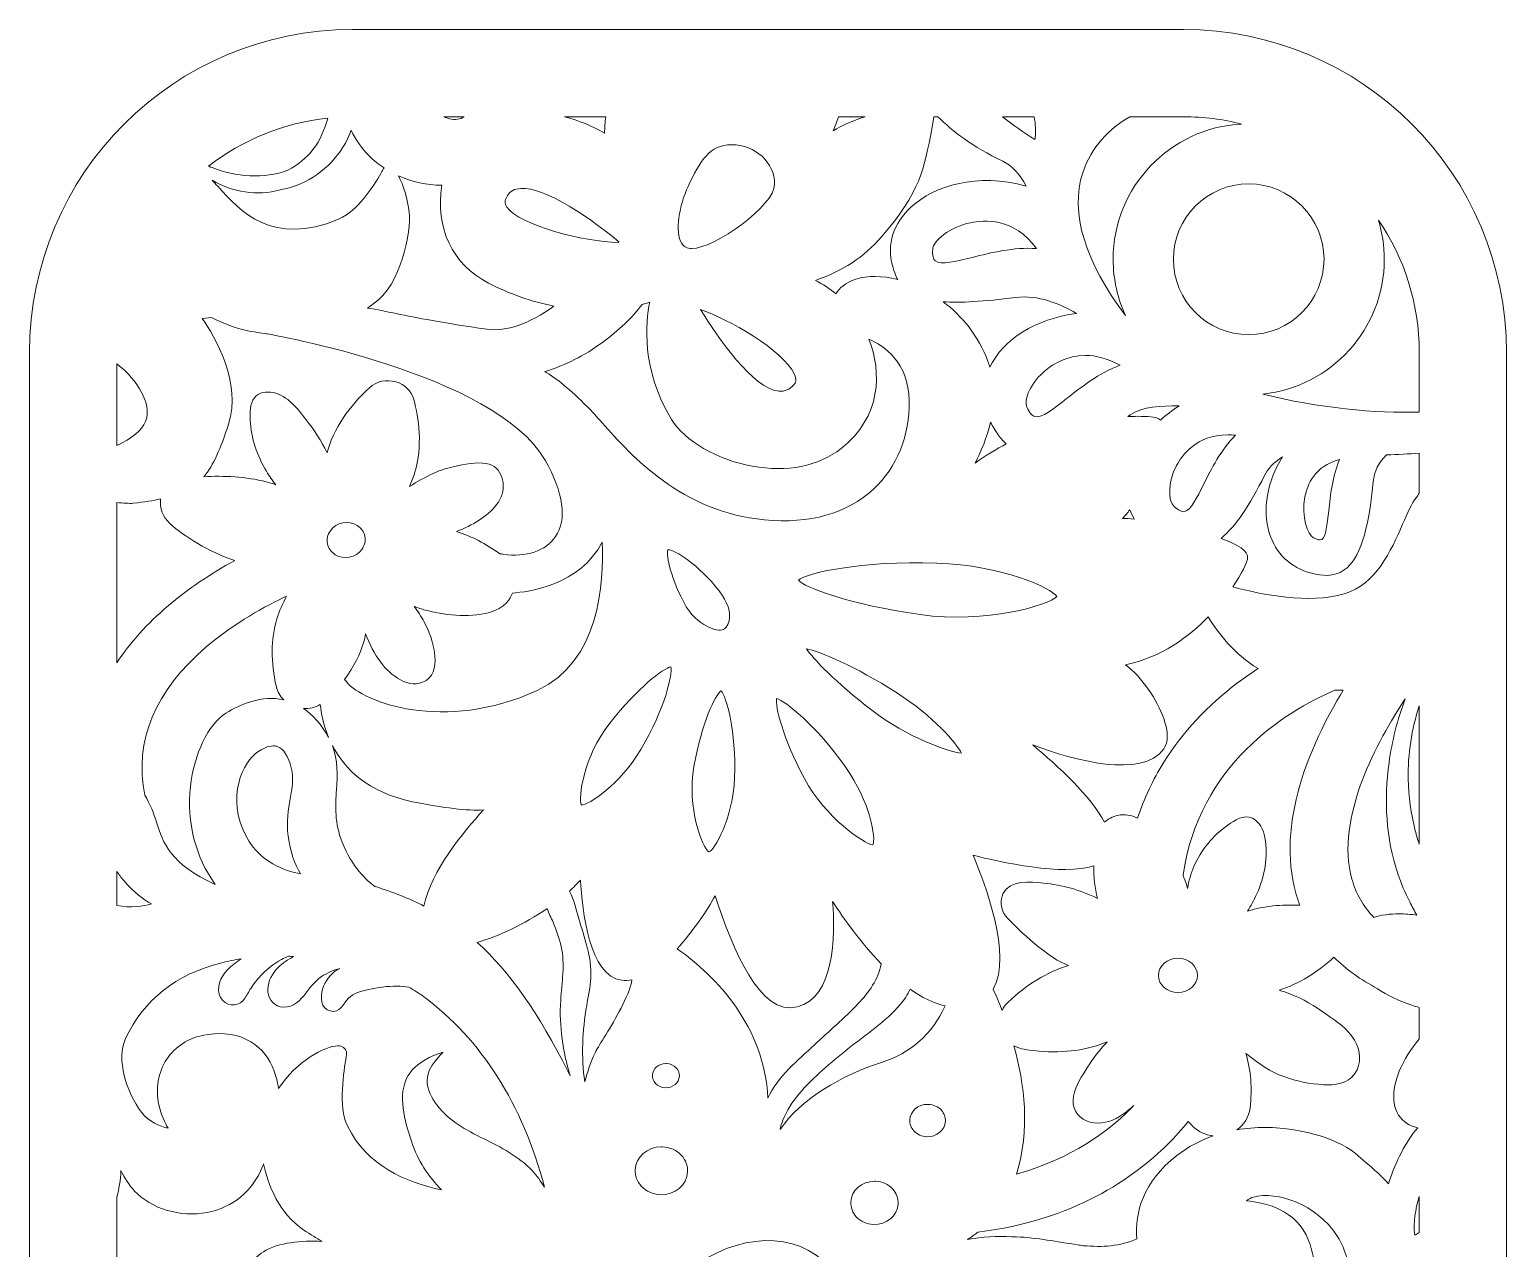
# Model space of a CAD drawing. Header units: millimetres. Extents: x 6 to 178, y -100 to -22.
# Drawn here: x 67.3 to 118.1, y -64.1 to -22.2 of the extents above; entities that cross this region are included whole.
import ezdxf

# ---------------------------------------------------------------- set-up
doc = ezdxf.new("R2010")
doc.units = ezdxf.units.MM
doc.header["$MEASUREMENT"] = 0
doc.layers.add('Layer 1', color=7, linetype='Continuous')

msp = doc.modelspace()

# ---------------------------------------------------------------- linework, layer by layer
at = {"layer": 'Layer 1', "lineweight": 0}
for points, knots in [([(106.962, -22.183), (106.962, -22.183), (78.368, -22.183), (78.368, -22.183), (72.236, -22.183), (67.265, -27.154), (67.265, -33.286), (67.265, -33.286), (67.265, -87.669), (67.265, -87.669), (67.265, -93.801), (72.236, -98.772), (78.368, -98.772), (78.368, -98.772), (106.962, -98.772), (106.962, -98.772), (113.094, -98.772), (118.065, -93.801), (118.065, -87.669), (118.065, -87.669), (118.065, -33.286), (118.065, -33.286), (118.065, -27.154), (113.094, -22.183), (106.962, -22.183)], [0, 0, 0, 0, 1, 1, 1, 2, 2, 2, 3, 3, 3, 4, 4, 4, 5, 5, 5, 6, 6, 6, 7, 7, 7, 8, 8, 8, 8]), ([(77.53, -25.231), (77.4, -25.623), (77.282, -25.98), (77.014, -26.313), (76.78, -26.604), (76.486, -26.851), (76.153, -27.022), (75.32, -27.326), (74.355, -27.256), (73.543, -26.925), (73.522, -26.917), (73.502, -26.913), (73.484, -26.912), (73.464, -26.901), (73.443, -26.891), (73.424, -26.879), (74.585, -25.981), (75.993, -25.39), (77.53, -25.231)], [0, 0, 0, 0, 1, 1, 1, 2, 2, 2, 3, 3, 3, 4, 4, 4, 5, 5, 5, 6, 6, 6, 6]), ([(82.22, -25.183), (82.073, -25.271), (81.904, -25.296), (81.712, -25.251), (81.647, -25.236), (81.58, -25.212), (81.513, -25.183), (81.513, -25.183), (82.22, -25.183), (82.22, -25.183)], [0, 0, 0, 0, 1, 1, 1, 2, 2, 2, 3, 3, 3, 3]), ([(87.084, -25.183), (87.064, -25.372), (87.049, -25.56), (87.042, -25.745), (87.041, -25.744), (87.04, -25.743), (87.038, -25.742), (86.621, -25.498), (86.151, -25.313), (85.669, -25.183), (85.669, -25.183), (87.084, -25.183), (87.084, -25.183)], [0, 0, 0, 0, 1, 1, 1, 2, 2, 2, 3, 3, 3, 4, 4, 4, 4]), ([(96.567, -29.317), (97.896, -27.779), (98.046, -26.961), (98.295, -25.606), (98.295, -25.606), (98.373, -25.183), (98.373, -25.183), (98.373, -25.183), (98.512, -25.183), (98.512, -25.183), (99.002, -25.679), (99.709, -26.211), (100.738, -26.711), (101.061, -26.868), (101.327, -27.151), (101.547, -27.573), (99.873, -27.09), (98.375, -27.558), (97.591, -28.282), (96.978, -28.847), (96.743, -29.58), (96.948, -30.303), (96.997, -30.477), (97.051, -30.638), (97.126, -30.783), (96.588, -30.644), (96.081, -30.637), (95.69, -30.766), (95.33, -30.886), (95.12, -31.081), (94.999, -31.269), (94.789, -31.097), (94.553, -30.943), (94.294, -30.81), (95.215, -30.499), (95.978, -29.998), (96.567, -29.317)], [0, 0, 0, 0, 1, 1, 1, 2, 2, 2, 3, 3, 3, 4, 4, 4, 5, 5, 5, 6, 6, 6, 7, 7, 7, 8, 8, 8, 9, 9, 9, 10, 10, 10, 11, 11, 11, 12, 12, 12, 12]), ([(95.085, -25.183), (95.085, -25.183), (96.005, -25.183), (96.005, -25.183), (95.582, -25.306), (95.225, -25.478), (94.904, -25.663), (94.965, -25.524), (95.025, -25.359), (95.085, -25.183)], [0, 0, 0, 0, 1, 1, 1, 2, 2, 2, 3, 3, 3, 3]), ([(101.822, -25.183), (101.865, -25.44), (101.88, -25.68), (101.859, -25.887), (101.853, -25.913), (101.847, -25.94), (101.841, -25.968), (101.461, -25.731), (101.085, -25.463), (100.733, -25.183), (100.733, -25.183), (101.822, -25.183), (101.822, -25.183)], [0, 0, 0, 0, 1, 1, 1, 2, 2, 2, 3, 3, 3, 4, 4, 4, 4]), ([(103.489, -27.108), (103.774, -26.221), (104.411, -25.59), (105.106, -25.183), (105.106, -25.183), (106.962, -25.183), (106.962, -25.183), (107.65, -25.183), (108.318, -25.27), (108.957, -25.432), (106.499, -25.56), (104.537, -27.594), (104.537, -30.083), (104.537, -30.776), (104.693, -31.431), (104.965, -32.023), (103.56, -30.168), (103.048, -28.478), (103.489, -27.108)], [0, 0, 0, 0, 1, 1, 1, 2, 2, 2, 3, 3, 3, 4, 4, 4, 5, 5, 5, 6, 6, 6, 6]), ([(78.33, -25.64), (78.485, -25.976), (78.691, -26.279), (78.956, -26.539), (79.109, -26.689), (79.279, -26.825), (79.461, -26.944), (79.436, -26.966), (79.415, -26.994), (79.4, -27.028), (79.335, -27.181), (78.647, -28.399), (77.893, -28.709), (75.613, -29.644), (74.528, -28.447), (73.737, -27.573), (73.671, -27.5), (73.609, -27.432), (73.547, -27.366), (74.255, -27.781), (75.088, -27.919), (75.886, -27.692), (76.123, -27.65), (76.358, -27.585), (76.584, -27.486), (77.391, -27.135), (78.033, -26.462), (78.33, -25.64)], [0, 0, 0, 0, 1, 1, 1, 2, 2, 2, 3, 3, 3, 4, 4, 4, 5, 5, 5, 6, 6, 6, 7, 7, 7, 8, 8, 8, 9, 9, 9, 9]), ([(89.917, -27.578), (89.917, -27.578), (89.917, -27.578), (89.917, -27.578), (90.326, -26.71), (90.652, -26.142), (91.414, -26.142), (92.23, -26.142), (92.894, -26.752), (92.894, -27.502), (92.894, -28.239), (90.846, -29.713), (90.039, -29.713), (89.882, -29.713), (89.773, -29.657), (89.698, -29.538), (89.455, -29.155), (89.615, -28.215), (89.917, -27.578)], [0, 0, 0, 0, 1, 1, 1, 2, 2, 2, 3, 3, 3, 4, 4, 4, 5, 5, 5, 6, 6, 6, 6]), ([(81.438, -27.537), (81.438, -27.537), (81.444, -27.537), (81.444, -27.537), (81.215, -29.01), (81.805, -30.257), (83.052, -30.901), (83.782, -31.278), (84.536, -31.543), (85.3, -31.693), (84.439, -32.314), (83.667, -32.582), (82.996, -32.487), (81.462, -32.273), (80.587, -32.095), (79.884, -31.952), (79.537, -31.881), (79.222, -31.817), (78.884, -31.76), (78.947, -31.72), (79.011, -31.677), (79.077, -31.633), (80.065, -30.965), (80.398, -29.112), (80.323, -28.469), (80.271, -28.02), (80.128, -27.526), (79.953, -27.213), (80.418, -27.422), (80.931, -27.537), (81.438, -27.537)], [0, 0, 0, 0, 1, 1, 1, 2, 2, 2, 3, 3, 3, 4, 4, 4, 5, 5, 5, 6, 6, 6, 7, 7, 7, 8, 8, 8, 9, 9, 9, 10, 10, 10, 10]), ([(83.637, -28.027), (83.712, -27.831), (83.836, -27.713), (84.016, -27.667), (84.752, -27.478), (86.296, -28.458), (87.539, -29.48), (87.532, -29.489), (87.526, -29.497), (87.519, -29.505), (86.344, -29.488), (84.117, -28.914), (83.684, -28.287), (83.599, -28.164), (83.616, -28.08), (83.637, -28.027)], [0, 0, 0, 0, 1, 1, 1, 2, 2, 2, 3, 3, 3, 4, 4, 4, 5, 5, 5, 5]), ([(111.791, -30.083), (111.791, -31.514), (110.631, -32.674), (109.2, -32.674), (107.769, -32.674), (106.609, -31.514), (106.609, -30.083), (106.609, -28.652), (107.769, -27.492), (109.2, -27.492), (110.631, -27.492), (111.791, -28.652), (111.791, -30.083)], [0, 0, 0, 0, 1, 1, 1, 2, 2, 2, 3, 3, 3, 4, 4, 4, 4]), ([(99.695, -30.017), (99.133, -30.157), (98.601, -30.291), (98.421, -30.14), (98.348, -30.079), (98.317, -29.946), (98.33, -29.747), (98.35, -29.442), (98.908, -28.983), (99.626, -28.826), (100.074, -28.727), (101.14, -28.636), (101.898, -29.716), (101.11, -29.663), (100.336, -29.857), (99.695, -30.017)], [0, 0, 0, 0, 1, 1, 1, 2, 2, 2, 3, 3, 3, 4, 4, 4, 5, 5, 5, 5]), ([(115.065, -35.339), (113.61, -35.391), (111.563, -35.195), (109.682, -34.721), (112.028, -34.479), (113.864, -32.492), (113.864, -30.083), (113.864, -29.615), (113.792, -29.163), (113.663, -28.736), (114.547, -30.034), (115.065, -31.6), (115.065, -33.286), (115.065, -33.286), (115.065, -35.339), (115.065, -35.339)], [0, 0, 0, 0, 1, 1, 1, 2, 2, 2, 3, 3, 3, 4, 4, 4, 5, 5, 5, 5]), ([(100.297, -33.794), (100.297, -33.794), (100.296, -33.796), (100.296, -33.796), (100.276, -33.729), (100.254, -33.661), (100.229, -33.594), (99.909, -32.718), (99.339, -32.031), (98.687, -31.544), (99.275, -31.584), (100.076, -31.541), (101.181, -31.399), (101.969, -31.298), (102.712, -31.616), (103.274, -31.943), (101.865, -32.147), (100.747, -32.832), (100.297, -33.794)], [0, 0, 0, 0, 1, 1, 1, 2, 2, 2, 3, 3, 3, 4, 4, 4, 5, 5, 5, 6, 6, 6, 6]), ([(88.34, -31.636), (88.429, -31.613), (88.514, -31.587), (88.597, -31.56), (88.454, -32.253), (88.298, -33.858), (89.346, -35.589), (89.795, -36.331), (90.914, -36.979), (92.13, -37.2), (93.32, -37.417), (94.403, -37.201), (95.178, -36.592), (96.567, -35.499), (96.583, -33.964), (96.133, -32.83), (96.662, -33.058), (97.501, -33.627), (97.525, -34.954), (97.548, -36.138), (97.098, -37.244), (96.293, -37.989), (95.387, -38.829), (94.092, -39.193), (92.549, -39.046), (89.69, -38.773), (87.983, -36.857), (86.963, -35.712), (86.773, -35.498), (86.604, -35.309), (86.455, -35.159), (85.862, -34.565), (85.376, -34.164), (84.985, -33.948), (85.688, -33.733), (86.353, -33.397), (86.968, -32.945), (87.541, -32.525), (87.99, -32.096), (88.34, -31.636)], [0, 0, 0, 0, 1, 1, 1, 2, 2, 2, 3, 3, 3, 4, 4, 4, 5, 5, 5, 6, 6, 6, 7, 7, 7, 8, 8, 8, 9, 9, 9, 10, 10, 10, 11, 11, 11, 12, 12, 12, 13, 13, 13, 13]), ([(93.57, -34.027), (93.665, -34.234), (93.61, -34.334), (93.561, -34.391), (93.41, -34.566), (93.238, -34.639), (93.037, -34.621), (92.164, -34.532), (90.941, -32.794), (90.347, -31.814), (91.263, -32.109), (93.204, -33.23), (93.57, -34.027)], [0, 0, 0, 0, 1, 1, 1, 2, 2, 2, 3, 3, 3, 4, 4, 4, 4]), ([(73.52, -32.09), (73.961, -32.307), (74.369, -32.455), (74.733, -32.532), (74.973, -32.583), (75.206, -32.621), (75.417, -32.646), (75.496, -32.659), (83.269, -33.992), (84.999, -36.997), (85.634, -38.1), (85.761, -39.032), (85.359, -39.622), (85.026, -40.111), (84.335, -40.344), (83.557, -40.227), (83.517, -40.221), (83.48, -40.216), (83.444, -40.212), (82.964, -39.862), (82.462, -39.609), (81.949, -39.445), (82.222, -39.338), (82.486, -39.212), (82.73, -39.057), (83.161, -38.784), (83.631, -38.32), (83.553, -37.761), (83.518, -37.517), (83.393, -37.275), (83.166, -37.165), (82.71, -36.941), (81.534, -37.263), (81.145, -37.449), (80.865, -37.582), (80.597, -37.734), (80.335, -37.898), (80.404, -37.745), (80.463, -37.591), (80.51, -37.435), (80.796, -36.487), (80.653, -35.537), (80.482, -34.907), (80.403, -34.614), (80.172, -34.387), (79.864, -34.298), (79.537, -34.203), (79.197, -34.28), (78.955, -34.503), (78.459, -34.958), (77.807, -35.7), (77.522, -36.647), (77.513, -36.676), (77.508, -36.706), (77.5, -36.735), (77.306, -36.332), (77.06, -35.957), (76.784, -35.605), (76.487, -35.225), (76.143, -34.772), (75.641, -34.669), (75.411, -34.622), (75.152, -34.651), (74.998, -34.847), (74.836, -35.054), (74.848, -35.369), (74.858, -35.617), (74.883, -36.239), (75.095, -36.843), (75.412, -37.375), (75.508, -37.537), (75.619, -37.69), (75.735, -37.838), (75.625, -37.8), (75.514, -37.765), (75.403, -37.736), (74.731, -37.561), (73.92, -37.523), (73.258, -37.561), (73.599, -37.162), (73.834, -36.59), (74.109, -35.756), (74.576, -34.345), (73.629, -32.736), (73.206, -32.115), (73.206, -32.115), (73.52, -32.09), (73.52, -32.09)], [0, 0, 0, 0, 1, 1, 1, 2, 2, 2, 3, 3, 3, 4, 4, 4, 5, 5, 5, 6, 6, 6, 7, 7, 7, 8, 8, 8, 9, 9, 9, 10, 10, 10, 11, 11, 11, 12, 12, 12, 13, 13, 13, 14, 14, 14, 15, 15, 15, 16, 16, 16, 17, 17, 17, 18, 18, 18, 19, 19, 19, 20, 20, 20, 21, 21, 21, 22, 22, 22, 23, 23, 23, 24, 24, 24, 25, 25, 25, 26, 26, 26, 27, 27, 27, 28, 28, 28, 29, 29, 29, 29]), ([(102.232, -33.886), (102.469, -33.696), (102.946, -33.392), (103.587, -33.392), (103.937, -33.392), (104.337, -33.482), (104.773, -33.731), (104.045, -33.998), (103.438, -34.479), (102.936, -34.877), (102.497, -35.225), (102.084, -35.554), (101.847, -35.495), (101.746, -35.47), (101.652, -35.359), (101.568, -35.167), (101.454, -34.907), (101.699, -34.317), (102.232, -33.886)], [0, 0, 0, 0, 1, 1, 1, 2, 2, 2, 3, 3, 3, 4, 4, 4, 5, 5, 5, 6, 6, 6, 6]), ([(70.265, -33.682), (70.529, -33.884), (70.803, -34.137), (71.047, -34.54), (71.313, -34.978), (71.382, -35.344), (71.256, -35.658), (71.128, -35.976), (70.793, -36.251), (70.265, -36.483), (70.265, -36.483), (70.265, -33.682), (70.265, -33.682)], [0, 0, 0, 0, 1, 1, 1, 2, 2, 2, 3, 3, 3, 4, 4, 4, 4]), ([(105.039, -35.491), (105.075, -35.467), (105.112, -35.443), (105.148, -35.418), (105.54, -35.158), (106.19, -35.113), (106.808, -35.129), (106.575, -35.277), (106.36, -35.438), (106.165, -35.613), (106.165, -35.613), (106.105, -35.569), (106.105, -35.569), (106.009, -35.506), (105.713, -35.485), (105.371, -35.485), (105.263, -35.485), (105.151, -35.487), (105.039, -35.491)], [0, 0, 0, 0, 1, 1, 1, 2, 2, 2, 3, 3, 3, 4, 4, 4, 5, 5, 5, 6, 6, 6, 6]), ([(99.787, -37.098), (99.992, -36.705), (100.198, -36.218), (100.319, -35.684), (100.392, -35.833), (100.481, -35.979), (100.586, -36.122), (100.674, -36.242), (100.765, -36.345), (100.86, -36.434), (100.538, -36.604), (100.165, -36.825), (99.787, -37.098)], [0, 0, 0, 0, 1, 1, 1, 2, 2, 2, 3, 3, 3, 4, 4, 4, 4]), ([(107.651, -37.821), (107.419, -38.285), (107.199, -38.723), (106.987, -38.762), (106.897, -38.778), (106.776, -38.718), (106.631, -38.584), (106.424, -38.392), (106.409, -37.766), (106.719, -37.174), (106.899, -36.83), (107.4, -36.123), (108.476, -36.123), (108.562, -36.123), (108.652, -36.127), (108.745, -36.137), (108.24, -36.645), (107.918, -37.288), (107.651, -37.821)], [0, 0, 0, 0, 1, 1, 1, 2, 2, 2, 3, 3, 3, 4, 4, 4, 5, 5, 5, 6, 6, 6, 6]), ([(115.065, -38.131), (115.032, -38.178), (115.001, -38.227), (114.967, -38.272), (114.804, -38.489), (114.661, -38.815), (114.495, -39.192), (114.09, -40.117), (113.585, -41.268), (112.481, -41.591), (111.275, -41.945), (109.648, -41.622), (108.651, -41.35), (108.948, -40.913), (109.163, -40.495), (109.162, -40.343), (109.162, -40.242), (109.162, -40.018), (108.251, -39.683), (108.754, -39.261), (109.243, -38.549), (109.738, -37.52), (109.845, -37.299), (110.056, -37.082), (110.359, -36.878), (109.833, -37.737), (109.658, -38.688), (109.905, -39.49), (110.124, -40.203), (110.64, -40.697), (111.358, -40.88), (111.709, -40.97), (112.119, -41.026), (112.485, -40.769), (113.01, -40.399), (113.318, -39.466), (113.482, -37.742), (113.517, -37.378), (113.667, -37.071), (113.941, -36.805), (113.941, -36.805), (113.942, -36.805), (113.942, -36.805), (114.324, -36.805), (114.697, -36.781), (115.065, -36.747), (115.065, -36.747), (115.065, -38.131), (115.065, -38.131)], [0, 0, 0, 0, 1, 1, 1, 2, 2, 2, 3, 3, 3, 4, 4, 4, 5, 5, 5, 6, 6, 6, 7, 7, 7, 8, 8, 8, 9, 9, 9, 10, 10, 10, 11, 11, 11, 12, 12, 12, 13, 13, 13, 14, 14, 14, 15, 15, 15, 16, 16, 16, 16]), ([(111.132, -38.258), (111.211, -37.852), (111.472, -37.187), (112.322, -36.975), (112.078, -37.555), (112.009, -38.198), (111.951, -38.732), (111.903, -39.182), (111.853, -39.647), (111.71, -39.723), (111.658, -39.751), (111.559, -39.728), (111.429, -39.661), (111.223, -39.553), (110.999, -38.938), (111.132, -38.258)], [0, 0, 0, 0, 1, 1, 1, 2, 2, 2, 3, 3, 3, 4, 4, 4, 5, 5, 5, 5]), ([(70.265, -38.448), (70.495, -38.471), (70.701, -38.484), (70.835, -38.477), (71.217, -38.429), (71.521, -38.381), (71.775, -38.328), (71.727, -38.621), (71.839, -38.94), (72.094, -39.171), (72.571, -39.603), (73.445, -40.159), (74.323, -40.442), (73.477, -40.907), (72.711, -41.428), (72.042, -41.995), (71.314, -42.611), (70.724, -43.273), (70.265, -43.965), (70.265, -43.965), (70.265, -38.448), (70.265, -38.448)], [0, 0, 0, 0, 1, 1, 1, 2, 2, 2, 3, 3, 3, 4, 4, 4, 5, 5, 5, 6, 6, 6, 7, 7, 7, 7]), ([(78.696, -40.06), (78.49, -40.346), (78.078, -40.429), (77.777, -40.243), (77.637, -40.156), (77.543, -40.023), (77.512, -39.868), (77.481, -39.713), (77.517, -39.553), (77.614, -39.419), (77.821, -39.132), (78.232, -39.05), (78.533, -39.236), (78.673, -39.323), (78.768, -39.456), (78.799, -39.611), (78.83, -39.766), (78.793, -39.925), (78.696, -40.06)], [0, 0, 0, 0, 1, 1, 1, 2, 2, 2, 3, 3, 3, 4, 4, 4, 5, 5, 5, 6, 6, 6, 6]), ([(105.111, -38.703), (105.153, -38.812), (105.203, -38.918), (105.263, -39.019), (105.12, -39.006), (104.987, -38.999), (104.864, -38.996), (104.95, -38.899), (105.033, -38.801), (105.111, -38.703)], [0, 0, 0, 0, 1, 1, 1, 2, 2, 2, 3, 3, 3, 3]), ([(81.193, -43.613), (81.142, -43.236), (81.016, -42.882), (80.837, -42.548), (80.737, -42.362), (80.619, -42.189), (80.49, -42.024), (80.62, -42.071), (80.75, -42.115), (80.882, -42.149), (81.475, -42.303), (82.338, -42.442), (83.086, -42.229), (83.617, -42.079), (83.806, -41.757), (83.873, -41.562), (84.392, -41.528), (86.219, -41.3), (86.957, -39.809), (87.028, -41.201), (86.874, -43.93), (84.729, -44.914), (81.515, -46.389), (78.71, -45.298), (78.186, -44.635), (78.157, -44.597), (78.128, -44.563), (78.099, -44.533), (78.407, -44.114), (78.631, -43.679), (78.763, -43.238), (78.79, -43.151), (78.806, -43.06), (78.826, -42.971), (78.963, -43.317), (79.128, -43.652), (79.343, -43.943), (79.663, -44.377), (80.328, -44.917), (80.892, -44.579), (81.225, -44.38), (81.24, -43.956), (81.193, -43.613)], [0, 0, 0, 0, 1, 1, 1, 2, 2, 2, 3, 3, 3, 4, 4, 4, 5, 5, 5, 6, 6, 6, 7, 7, 7, 8, 8, 8, 9, 9, 9, 10, 10, 10, 11, 11, 11, 12, 12, 12, 13, 13, 13, 14, 14, 14, 14]), ([(91.324, -42.522), (91.279, -42.705), (91.173, -42.797), (91.123, -42.82), (90.959, -42.896), (90.235, -42.756), (89.765, -41.875), (89.25, -40.909), (89.166, -40.164), (89.221, -40.072), (89.226, -40.072), (89.232, -40.071), (89.238, -40.071), (89.445, -40.071), (90.283, -40.584), (90.985, -41.492), (91.275, -41.867), (91.395, -42.233), (91.324, -42.522)], [0, 0, 0, 0, 1, 1, 1, 2, 2, 2, 3, 3, 3, 4, 4, 4, 5, 5, 5, 6, 6, 6, 6]), ([(102.599, -41.681), (102.349, -41.974), (100.153, -42.619), (97.904, -42.304), (95.459, -41.961), (93.905, -41.361), (93.709, -41.118), (93.966, -40.88), (95.883, -40.442), (98.468, -40.531), (100.722, -40.607), (102.438, -41.395), (102.599, -41.681)], [0, 0, 0, 0, 1, 1, 1, 2, 2, 2, 3, 3, 3, 4, 4, 4, 4]), ([(75.754, -44.783), (75.795, -44.958), (75.884, -45.113), (76.009, -45.236), (75.245, -45.066), (74.508, -45.39), (74.02, -45.695), (73.413, -46.076), (72.923, -47.09), (72.8, -48.218), (72.665, -49.455), (72.973, -50.646), (73.654, -51.584), (72.096, -50.881), (71.86, -50.154), (71.631, -49.448), (71.532, -49.142), (71.429, -48.825), (71.226, -48.519), (70.861, -46.645), (71.575, -44.928), (73.346, -43.415), (74.318, -42.584), (75.4, -42), (76.109, -41.667), (75.966, -41.924), (75.854, -42.186), (75.775, -42.45), (75.563, -43.154), (75.556, -43.939), (75.754, -44.783)], [0, 0, 0, 0, 1, 1, 1, 2, 2, 2, 3, 3, 3, 4, 4, 4, 5, 5, 5, 6, 6, 6, 7, 7, 7, 8, 8, 8, 9, 9, 9, 10, 10, 10, 10]), ([(108.83, -44.643), (107.784, -45.428), (106.926, -46.348), (106.282, -47.38), (105.907, -47.979), (105.602, -48.626), (105.372, -49.304), (105.168, -49.193), (104.93, -49.16), (104.694, -49.211), (104.519, -49.249), (104.362, -49.333), (104.238, -49.448), (103.779, -48.562), (102.64, -47.509), (101.772, -46.788), (103.208, -47.32), (105.519, -47.958), (106.277, -46.926), (106.438, -46.696), (106.439, -46.334), (106.279, -45.88), (106.052, -45.235), (105.516, -44.45), (104.961, -44.026), (106.198, -43.783), (107.161, -43.049), (107.809, -42.382), (108.15, -42.952), (108.696, -43.647), (109.521, -44.163), (109.284, -44.315), (109.052, -44.476), (108.83, -44.643)], [0, 0, 0, 0, 1, 1, 1, 2, 2, 2, 3, 3, 3, 4, 4, 4, 5, 5, 5, 6, 6, 6, 7, 7, 7, 8, 8, 8, 9, 9, 9, 10, 10, 10, 11, 11, 11, 11]), ([(99.321, -47.068), (98.884, -47.028), (97.443, -46.525), (96.237, -45.596), (94.981, -44.629), (94.2, -43.806), (93.989, -43.48), (94.426, -43.561), (95.678, -44.086), (97.083, -44.985), (98.377, -45.812), (99.156, -46.738), (99.321, -47.068)], [0, 0, 0, 0, 1, 1, 1, 2, 2, 2, 3, 3, 3, 4, 4, 4, 4]), ([(89.322, -44.1), (89.387, -44.347), (89.132, -45.525), (88.287, -46.946), (87.56, -48.168), (86.499, -48.852), (86.241, -48.852), (86.241, -48.852), (86.24, -48.852), (86.24, -48.852), (86.144, -48.611), (86.303, -47.208), (87.224, -46.037), (88.195, -44.803), (89.082, -44.139), (89.322, -44.1)], [0, 0, 0, 0, 1, 1, 1, 2, 2, 2, 3, 3, 3, 4, 4, 4, 5, 5, 5, 5]), ([(91.515, -47.912), (91.458, -49.342), (90.813, -50.413), (90.633, -50.467), (90.41, -50.352), (89.869, -48.933), (90.119, -47.525), (90.387, -46.017), (90.857, -45.053), (91.048, -44.928), (91.234, -45.104), (91.579, -46.32), (91.515, -47.912)], [0, 0, 0, 0, 1, 1, 1, 2, 2, 2, 3, 3, 3, 4, 4, 4, 4]), ([(95.322, -47.532), (96.205, -48.784), (96.374, -49.999), (96.276, -50.224), (95.963, -50.196), (94.63, -49.277), (93.92, -47.944), (93.167, -46.532), (92.904, -45.438), (92.961, -45.194), (93.244, -45.256), (94.324, -46.117), (95.322, -47.532)], [0, 0, 0, 0, 1, 1, 1, 2, 2, 2, 3, 3, 3, 4, 4, 4, 4]), ([(110.82, -51.88), (110.859, -52.021), (110.905, -52.161), (110.958, -52.3), (110.319, -52.266), (109.724, -52.333), (109.184, -52.497), (109.175, -52.5), (109.166, -52.503), (109.157, -52.506), (109.273, -52.32), (109.381, -52.13), (109.47, -51.93), (109.742, -51.319), (109.884, -50.632), (109.755, -49.967), (109.705, -49.707), (109.582, -49.427), (109.327, -49.31), (109.024, -49.172), (108.721, -49.371), (108.479, -49.543), (107.977, -49.901), (107.559, -50.4), (107.315, -50.968), (107.21, -51.213), (107.138, -51.467), (107.095, -51.726), (107.073, -51.642), (107.052, -51.558), (107.024, -51.478), (106.998, -51.406), (106.97, -51.335), (106.94, -51.265), (107.496, -47.47), (110.428, -45.656), (112.158, -44.904), (112.254, -44.906), (112.35, -44.905), (112.448, -44.902), (111.292, -46.816), (110.151, -49.489), (110.82, -51.88)], [0, 0, 0, 0, 1, 1, 1, 2, 2, 2, 3, 3, 3, 4, 4, 4, 5, 5, 5, 6, 6, 6, 7, 7, 7, 8, 8, 8, 9, 9, 9, 10, 10, 10, 11, 11, 11, 12, 12, 12, 13, 13, 13, 14, 14, 14, 14]), ([(114.328, -51.218), (114.441, -51.551), (114.58, -51.874), (114.743, -52.186), (114.814, -52.323), (114.894, -52.488), (114.986, -52.644), (114.778, -52.614), (114.574, -52.595), (114.379, -52.595), (114.057, -52.595), (113.757, -52.636), (113.499, -52.717), (113.135, -52.336), (112.889, -51.905), (112.749, -51.405), (112.158, -49.299), (113.641, -46.622), (114.584, -45.204), (114.309, -45.91), (114.129, -46.656), (114.027, -47.397), (113.852, -48.671), (113.915, -49.994), (114.328, -51.218)], [0, 0, 0, 0, 1, 1, 1, 2, 2, 2, 3, 3, 3, 4, 4, 4, 5, 5, 5, 6, 6, 6, 7, 7, 7, 8, 8, 8, 8]), ([(77.553, -46.532), (77.547, -46.523), (77.542, -46.513), (77.537, -46.504), (77.293, -46.076), (77.008, -45.751), (76.684, -45.53), (76.891, -45.542), (77.091, -45.498), (77.266, -45.401), (77.294, -45.683), (77.368, -46.093), (77.553, -46.532)], [0, 0, 0, 0, 1, 1, 1, 2, 2, 2, 3, 3, 3, 4, 4, 4, 4]), ([(115.065, -50.197), (115.015, -50.045), (114.969, -49.891), (114.928, -49.735), (114.776, -49.152), (114.7, -48.553), (114.687, -47.952), (114.668, -47.093), (114.803, -46.248), (115.065, -45.439), (115.065, -45.439), (115.065, -50.197), (115.065, -50.197)], [0, 0, 0, 0, 1, 1, 1, 2, 2, 2, 3, 3, 3, 4, 4, 4, 4]), ([(76.162, -49.929), (76.232, -50.441), (76.391, -50.906), (76.583, -51.218), (76.044, -51.122), (75.196, -50.829), (74.723, -49.943), (73.992, -48.572), (74.618, -47.366), (75.115, -47.024), (75.262, -46.923), (75.46, -46.819), (75.648, -46.819), (75.701, -46.819), (75.753, -46.827), (75.802, -46.846), (76.004, -46.922), (76.164, -47.175), (76.266, -47.579), (76.357, -47.941), (76.3, -48.266), (76.232, -48.642), (76.167, -49.01), (76.092, -49.426), (76.162, -49.929)], [0, 0, 0, 0, 1, 1, 1, 2, 2, 2, 3, 3, 3, 4, 4, 4, 5, 5, 5, 6, 6, 6, 7, 7, 7, 8, 8, 8, 8]), ([(77.683, -46.811), (78.095, -47.601), (78.895, -48.422), (80.442, -48.739), (81.51, -48.959), (82.328, -49.052), (82.885, -49.021), (82.16, -49.798), (81.093, -51.108), (80.831, -52.327), (80.576, -52.197), (80.31, -52.076), (80.037, -51.967), (79.759, -51.855), (79.465, -51.751), (79.164, -51.659), (79.164, -51.659), (79.137, -51.65), (79.137, -51.65), (78.854, -51.445), (78.354, -50.987), (78.018, -50.134), (77.752, -49.461), (77.788, -48.886), (77.822, -48.33), (77.854, -47.817), (77.884, -47.327), (77.683, -46.811)], [0, 0, 0, 0, 1, 1, 1, 2, 2, 2, 3, 3, 3, 4, 4, 4, 5, 5, 5, 6, 6, 6, 7, 7, 7, 8, 8, 8, 9, 9, 9, 9]), ([(102.143, -51.537), (101.689, -51.495), (100.992, -51.409), (100.747, -51.909), (100.642, -52.124), (100.672, -52.381), (100.782, -52.587), (100.862, -52.736), (101.772, -53.669), (102.608, -54.185), (102.73, -54.26), (102.864, -54.316), (102.996, -54.375), (102.258, -54.602), (101.559, -55.027), (100.919, -55.641), (100.834, -55.723), (100.767, -55.815), (100.718, -55.914), (100.609, -55.634), (100.502, -55.389), (100.409, -55.188), (101.084, -54.039), (100.112, -51.502), (99.717, -50.578), (100.622, -50.809), (102.842, -51.309), (103.867, -50.94), (103.863, -51.336), (103.908, -51.713), (104, -52.068), (103.419, -51.781), (102.782, -51.597), (102.143, -51.537)], [0, 0, 0, 0, 1, 1, 1, 2, 2, 2, 3, 3, 3, 4, 4, 4, 5, 5, 5, 6, 6, 6, 7, 7, 7, 8, 8, 8, 9, 9, 9, 10, 10, 10, 11, 11, 11, 11]), ([(70.265, -51.129), (70.336, -51.234), (70.414, -51.341), (70.509, -51.453), (70.861, -51.868), (71.195, -52.11), (71.455, -52.25), (71.167, -52.334), (70.742, -52.401), (70.265, -52.307), (70.265, -52.307), (70.265, -51.129), (70.265, -51.129)], [0, 0, 0, 0, 1, 1, 1, 2, 2, 2, 3, 3, 3, 4, 4, 4, 4]), ([(86.366, -58.377), (86.229, -57.51), (86.283, -56.614), (86.43, -55.746), (86.483, -55.431), (86.553, -55.119), (86.572, -54.799), (86.594, -54.441), (86.536, -54.091), (86.446, -53.745), (86.36, -53.416), (86.256, -53.091), (86.16, -52.764), (86.067, -52.451), (86, -52.101), (85.833, -51.815), (85.971, -51.69), (86.101, -51.562), (86.219, -51.432), (86.274, -52.476), (86.521, -54.751), (87.633, -54.877), (87.747, -54.891), (87.865, -54.884), (87.987, -54.86), (87.979, -54.909), (87.969, -54.955), (87.957, -55), (87.802, -55.587), (87.333, -56.35), (87.022, -56.855), (86.877, -57.091), (86.762, -57.278), (86.706, -57.4), (86.569, -57.698), (86.457, -58.027), (86.366, -58.377)], [0, 0, 0, 0, 1, 1, 1, 2, 2, 2, 3, 3, 3, 4, 4, 4, 5, 5, 5, 6, 6, 6, 7, 7, 7, 8, 8, 8, 9, 9, 9, 10, 10, 10, 11, 11, 11, 12, 12, 12, 12]), ([(93.674, -55.798), (94.951, -55.48), (94.977, -53.36), (94.888, -52.17), (95.261, -52.748), (95.857, -53.588), (96.562, -54.317), (96.453, -54.851), (96.138, -55.287), (95.765, -55.684), (95.29, -56.188), (94.756, -56.638), (94.252, -57.112), (93.731, -57.602), (92.959, -58.218), (92.664, -58.934), (92.664, -58.934), (92.664, -58.934), (92.664, -58.933), (92.522, -56.454), (90.926, -54.785), (89.541, -53.794), (90.075, -53.212), (90.582, -52.467), (90.846, -51.973), (91.448, -53.805), (92.383, -56.12), (93.674, -55.798)], [0, 0, 0, 0, 1, 1, 1, 2, 2, 2, 3, 3, 3, 4, 4, 4, 5, 5, 5, 6, 6, 6, 7, 7, 7, 8, 8, 8, 9, 9, 9, 9]), ([(85.067, -52.413), (85.117, -52.575), (85.212, -52.736), (85.272, -52.881), (85.383, -53.153), (85.482, -53.431), (85.549, -53.718), (85.694, -54.339), (85.571, -54.947), (85.534, -55.572), (85.48, -56.468), (85.605, -57.325), (85.86, -58.161), (85.842, -58.122), (85.825, -58.083), (85.807, -58.048), (84.757, -55.975), (83.775, -54.578), (82.656, -53.577), (83.393, -53.378), (84.286, -52.952), (85.067, -52.413)], [0, 0, 0, 0, 1, 1, 1, 2, 2, 2, 3, 3, 3, 4, 4, 4, 5, 5, 5, 6, 6, 6, 7, 7, 7, 7]), ([(77.974, -57.15), (77.943, -57.141), (77.908, -57.137), (77.868, -57.137), (77.428, -57.137), (76.457, -57.658), (75.827, -58.604), (75.793, -58.352), (75.728, -58.151), (75.665, -57.973), (75.396, -57.226), (74.625, -56.517), (73.262, -56.766), (72.728, -56.864), (72.276, -57.158), (71.988, -57.593), (71.69, -58.045), (71.59, -58.618), (71.714, -59.165), (71.792, -59.513), (71.919, -59.779), (72.037, -59.969), (71.745, -59.901), (71.362, -59.751), (71.112, -59.414), (70.598, -58.723), (70.233, -57.6), (70.57, -56.881), (71.191, -55.552), (72.303, -54.675), (73.874, -54.275), (74.091, -54.219), (74.314, -54.178), (74.539, -54.144), (74.367, -54.256), (74.207, -54.381), (74.07, -54.524), (73.844, -54.761), (73.66, -55.159), (73.838, -55.474), (74.001, -55.763), (74.379, -55.823), (74.608, -55.576), (74.708, -55.468), (74.769, -55.325), (74.848, -55.202), (74.941, -55.055), (75.046, -54.916), (75.161, -54.785), (75.38, -54.534), (75.639, -54.318), (75.934, -54.16), (76.011, -54.119), (76.09, -54.085), (76.17, -54.053), (76.228, -54.055), (76.286, -54.063), (76.345, -54.066), (76.15, -54.165), (75.969, -54.287), (75.814, -54.443), (75.616, -54.64), (75.467, -54.899), (75.46, -55.183), (75.454, -55.457), (75.609, -55.726), (75.89, -55.792), (76.215, -55.867), (76.51, -55.651), (76.701, -55.411), (76.894, -55.17), (77.047, -54.931), (77.309, -54.756), (77.5, -54.627), (77.714, -54.537), (77.936, -54.472), (77.906, -54.489), (77.875, -54.502), (77.846, -54.521), (77.609, -54.679), (77.425, -54.915), (77.343, -55.188), (77.264, -55.454), (77.278, -55.854), (77.606, -55.936), (77.95, -56.021), (78.048, -55.69), (78.237, -55.501), (78.417, -55.322), (78.686, -55.248), (78.926, -55.196), (79.244, -55.126), (79.576, -55.083), (79.902, -55.08), (80.039, -55.078), (80.173, -55.095), (80.306, -55.117), (80.492, -55.22), (80.662, -55.327), (80.813, -55.438), (82.798, -56.896), (84.226, -59.155), (84.976, -61.999), (84.852, -61.794), (84.713, -61.598), (84.548, -61.422), (84.085, -60.928), (83.474, -60.626), (82.878, -60.327), (82.289, -60.031), (81.679, -59.71), (81.279, -59.169), (81.094, -58.92), (80.936, -58.632), (80.938, -58.317), (80.94, -57.838), (81.491, -57.359), (81.491, -57.359), (81.491, -57.359), (80.624, -57.568), (80.287, -58.156), (79.904, -58.826), (80.166, -59.711), (80.412, -60.45), (80.617, -61.066), (80.976, -61.629), (81.437, -62.089), (80.186, -61.825), (78.872, -61.248), (78.201, -59.89), (77.874, -59.23), (78.078, -57.985), (78.155, -57.517), (78.155, -57.517), (78.166, -57.448), (78.166, -57.448), (78.188, -57.308), (78.111, -57.188), (77.974, -57.15)], [0, 0, 0, 0, 1, 1, 1, 2, 2, 2, 3, 3, 3, 4, 4, 4, 5, 5, 5, 6, 6, 6, 7, 7, 7, 8, 8, 8, 9, 9, 9, 10, 10, 10, 11, 11, 11, 12, 12, 12, 13, 13, 13, 14, 14, 14, 15, 15, 15, 16, 16, 16, 17, 17, 17, 18, 18, 18, 19, 19, 19, 20, 20, 20, 21, 21, 21, 22, 22, 22, 23, 23, 23, 24, 24, 24, 25, 25, 25, 26, 26, 26, 27, 27, 27, 28, 28, 28, 29, 29, 29, 30, 30, 30, 31, 31, 31, 32, 32, 32, 33, 33, 33, 34, 34, 34, 35, 35, 35, 36, 36, 36, 37, 37, 37, 38, 38, 38, 39, 39, 39, 40, 40, 40, 41, 41, 41, 42, 42, 42, 43, 43, 43, 44, 44, 44, 45, 45, 45, 46, 46, 46, 46]), ([(106.094, -54.712), (106.094, -54.388), (106.395, -54.125), (106.765, -54.125), (107.135, -54.125), (107.436, -54.388), (107.436, -54.712), (107.436, -55.035), (107.135, -55.298), (106.765, -55.298), (106.395, -55.298), (106.094, -55.035), (106.094, -54.712)], [0, 0, 0, 0, 1, 1, 1, 2, 2, 2, 3, 3, 3, 4, 4, 4, 4]), ([(115.065, -56.903), (114.479, -57.595), (114.145, -58.38), (114.192, -58.99), (114.216, -59.312), (114.345, -59.575), (114.564, -59.75), (114.689, -59.849), (114.84, -59.916), (115.011, -59.95), (114.601, -60.442), (114.266, -61.087), (114.009, -61.876), (113.773, -61.617), (113.513, -61.391), (113.243, -61.155), (113.152, -61.077), (113.061, -60.998), (112.969, -60.916), (112.386, -60.395), (111.121, -59.944), (109.761, -59.944), (109.441, -59.944), (109.115, -59.969), (108.792, -60.024), (109.044, -59.851), (109.207, -59.588), (109.245, -59.28), (109.329, -58.599), (109.276, -57.967), (109.099, -57.394), (109.129, -57.417), (109.158, -57.441), (109.187, -57.464), (109.56, -57.757), (109.954, -58.029), (110.402, -58.193), (110.84, -58.354), (111.304, -58.442), (111.769, -58.473), (112.165, -58.5), (112.598, -58.437), (112.846, -58.092), (113.093, -57.749), (113.045, -57.287), (112.841, -56.937), (112.618, -56.555), (112.21, -56.294), (111.859, -56.043), (111.469, -55.763), (111.063, -55.514), (110.612, -55.346), (110.494, -55.302), (110.372, -55.26), (110.25, -55.22), (110.914, -55), (111.546, -54.623), (112.129, -54.087), (112.549, -54.5), (113.057, -54.866), (113.63, -55.171), (113.968, -55.4), (114.375, -55.597), (114.806, -55.74), (114.892, -55.769), (114.979, -55.792), (115.065, -55.816), (115.065, -55.816), (115.065, -56.903), (115.065, -56.903)], [0, 0, 0, 0, 1, 1, 1, 2, 2, 2, 3, 3, 3, 4, 4, 4, 5, 5, 5, 6, 6, 6, 7, 7, 7, 8, 8, 8, 9, 9, 9, 10, 10, 10, 11, 11, 11, 12, 12, 12, 13, 13, 13, 14, 14, 14, 15, 15, 15, 16, 16, 16, 17, 17, 17, 18, 18, 18, 19, 19, 19, 20, 20, 20, 21, 21, 21, 22, 22, 22, 23, 23, 23, 23]), ([(96.574, -57.704), (95.242, -58.123), (93.763, -58.974), (93.078, -60.017), (93.105, -59.904), (93.137, -59.793), (93.18, -59.686), (93.31, -59.36), (93.501, -59.068), (93.725, -58.8), (94.217, -58.21), (94.821, -57.724), (95.415, -57.242), (96.021, -56.75), (96.713, -56.315), (97.216, -55.71), (97.35, -55.55), (97.463, -55.376), (97.557, -55.191), (97.947, -55.466), (98.352, -55.672), (98.759, -55.758), (98.308, -56.736), (97.573, -57.39), (96.574, -57.704)], [0, 0, 0, 0, 1, 1, 1, 2, 2, 2, 3, 3, 3, 4, 4, 4, 5, 5, 5, 6, 6, 6, 7, 7, 7, 8, 8, 8, 8]), ([(103.163, -59.139), (103.211, -59.501), (103.521, -59.735), (103.87, -59.78), (104.222, -59.826), (104.574, -59.698), (104.862, -59.5), (104.997, -59.407), (105.122, -59.299), (105.243, -59.187), (105.193, -59.24), (105.145, -59.293), (105.093, -59.345), (104.366, -60.069), (103.113, -61.02), (101.207, -61.543), (101.692, -60.045), (101.484, -58.429), (101.125, -57.133), (101.231, -57.192), (101.349, -57.234), (101.475, -57.254), (102.387, -57.399), (103.225, -57.358), (103.968, -57.133), (104.091, -57.096), (104.211, -57.048), (104.332, -57), (104.268, -57.07), (104.201, -57.138), (104.14, -57.212), (103.907, -57.49), (103.698, -57.788), (103.512, -58.099), (103.329, -58.404), (103.114, -58.767), (103.163, -59.139)], [0, 0, 0, 0, 1, 1, 1, 2, 2, 2, 3, 3, 3, 4, 4, 4, 5, 5, 5, 6, 6, 6, 7, 7, 7, 8, 8, 8, 9, 9, 9, 10, 10, 10, 11, 11, 11, 12, 12, 12, 12]), ([(88.692, -58.143), (88.703, -57.919), (88.908, -57.744), (89.155, -57.744), (89.161, -57.744), (89.168, -57.744), (89.176, -57.744), (89.306, -57.75), (89.428, -57.805), (89.512, -57.896), (89.585, -57.976), (89.622, -58.076), (89.617, -58.178), (89.606, -58.408), (89.389, -58.587), (89.134, -58.577), (89.003, -58.571), (88.88, -58.516), (88.797, -58.425), (88.725, -58.346), (88.687, -58.245), (88.692, -58.143)], [0, 0, 0, 0, 1, 1, 1, 2, 2, 2, 3, 3, 3, 4, 4, 4, 5, 5, 5, 6, 6, 6, 7, 7, 7, 7]), ([(98.155, -59.147), (98.164, -59.147), (98.173, -59.148), (98.183, -59.148), (98.355, -59.155), (98.517, -59.228), (98.628, -59.349), (98.725, -59.455), (98.775, -59.59), (98.768, -59.728), (98.768, -59.728), (98.768, -59.728), (98.768, -59.728), (98.754, -60.035), (98.465, -60.273), (98.128, -60.26), (97.955, -60.253), (97.793, -60.18), (97.683, -60.059), (97.585, -59.953), (97.535, -59.818), (97.542, -59.68), (97.556, -59.381), (97.828, -59.147), (98.155, -59.147)], [0, 0, 0, 0, 1, 1, 1, 2, 2, 2, 3, 3, 3, 4, 4, 4, 5, 5, 5, 6, 6, 6, 7, 7, 7, 8, 8, 8, 8]), ([(105.35, -63.773), (104.781, -64.031), (104.155, -64.063), (103.519, -64.01), (103.451, -64), (103.383, -63.992), (103.314, -63.981), (102.615, -63.869), (101.917, -63.739), (101.208, -63.702), (101.153, -63.699), (101.098, -63.7), (101.043, -63.699), (100.537, -63.672), (100.033, -63.693), (99.53, -63.794), (99.651, -63.712), (99.772, -63.63), (99.885, -63.541), (103.172, -63.143), (105.248, -61.68), (106.413, -60.519), (106.664, -60.269), (106.9, -60.006), (107.118, -59.733), (107.168, -59.788), (107.219, -59.841), (107.27, -59.892), (107.465, -60.088), (107.716, -60.203), (107.982, -60.23), (107.539, -60.384), (107.114, -60.605), (106.727, -60.908), (105.565, -61.819), (105.28, -62.856), (105.35, -63.773)], [0, 0, 0, 0, 1, 1, 1, 2, 2, 2, 3, 3, 3, 4, 4, 4, 5, 5, 5, 6, 6, 6, 7, 7, 7, 8, 8, 8, 9, 9, 9, 10, 10, 10, 11, 11, 11, 12, 12, 12, 12]), ([(88.999, -60.608), (89.012, -60.608), (89.026, -60.608), (89.04, -60.609), (89.291, -60.619), (89.529, -60.727), (89.691, -60.903), (89.835, -61.061), (89.91, -61.262), (89.9, -61.467), (89.879, -61.922), (89.457, -62.275), (88.959, -62.254), (88.707, -62.244), (88.469, -62.136), (88.307, -61.959), (88.163, -61.801), (88.089, -61.601), (88.098, -61.396), (88.119, -60.954), (88.519, -60.608), (88.999, -60.608)], [0, 0, 0, 0, 1, 1, 1, 2, 2, 2, 3, 3, 3, 4, 4, 4, 5, 5, 5, 6, 6, 6, 7, 7, 7, 7]), ([(70.265, -62.356), (70.346, -62.065), (70.394, -61.753), (70.407, -61.422), (70.536, -61.684), (70.689, -61.931), (70.868, -62.119), (71.467, -62.749), (72.452, -63.041), (73.377, -62.864), (74.261, -62.696), (74.937, -62.135), (75.28, -61.285), (75.293, -61.254), (75.306, -61.223), (75.318, -61.191), (75.462, -61.916), (75.839, -62.879), (76.705, -63.472), (76.931, -63.627), (77.135, -63.755), (77.318, -63.86), (76.638, -63.832), (75.834, -63.891), (75.308, -64.215), (75.102, -64.343), (74.896, -64.57), (74.658, -64.832), (73.867, -65.707), (72.785, -66.904), (70.502, -65.969), (70.425, -65.937), (70.346, -65.892), (70.265, -65.839), (70.265, -65.839), (70.265, -62.356), (70.265, -62.356)], [0, 0, 0, 0, 1, 1, 1, 2, 2, 2, 3, 3, 3, 4, 4, 4, 5, 5, 5, 6, 6, 6, 7, 7, 7, 8, 8, 8, 9, 9, 9, 10, 10, 10, 11, 11, 11, 12, 12, 12, 12]), ([(95.514, -62.505), (95.532, -62.106), (95.895, -61.793), (96.328, -61.793), (96.341, -61.793), (96.353, -61.793), (96.365, -61.794), (96.593, -61.803), (96.808, -61.9), (96.955, -62.061), (97.086, -62.203), (97.152, -62.384), (97.144, -62.569), (97.124, -62.98), (96.749, -63.296), (96.292, -63.28), (96.064, -63.271), (95.849, -63.174), (95.702, -63.014), (95.572, -62.871), (95.505, -62.69), (95.514, -62.505)], [0, 0, 0, 0, 1, 1, 1, 2, 2, 2, 3, 3, 3, 4, 4, 4, 5, 5, 5, 6, 6, 6, 7, 7, 7, 7]), ([(106.798, -66.516), (107.236, -66.705), (108.024, -66.937), (109.103, -66.822), (110.114, -66.714), (110.839, -66.343), (111.201, -65.751), (111.523, -65.226), (111.543, -64.561), (111.261, -63.828), (110.854, -62.767), (109.755, -62.52), (109.121, -62.467), (109.21, -62.4), (109.294, -62.348), (109.35, -62.334), (110.193, -62.128), (111.53, -62.576), (112.228, -63.656), (113.116, -65.03), (112.683, -66.969), (111.008, -69.116), (110.454, -69.827), (109.56, -70.415), (108.516, -70.885), (108.993, -70.311), (109.306, -69.627), (109.302, -68.826), (109.3, -68.477), (109.142, -68.094), (108.75, -68.06), (108.315, -68.021), (108.076, -68.416), (107.981, -68.781), (107.765, -69.602), (107.473, -70.36), (106.892, -70.998), (106.607, -71.31), (106.273, -71.566), (105.908, -71.763), (105.59, -71.841), (105.273, -71.911), (104.958, -71.972), (105.132, -71.876), (105.301, -71.771), (105.458, -71.649), (105.745, -71.424), (106, -71.143), (106.144, -70.803), (106.273, -70.503), (106.371, -70.067), (106.154, -69.781), (105.9, -69.447), (105.496, -69.638), (105.29, -69.909), (105.035, -70.245), (104.827, -70.613), (104.547, -70.931), (104.076, -71.468), (103.47, -71.885), (102.807, -72.147), (102.673, -72.201), (102.535, -72.246), (102.395, -72.289), (101.849, -72.313), (101.361, -72.304), (100.966, -72.258), (100.409, -72.193), (99.85, -72.056), (99.297, -71.849), (106.455, -70.264), (106.798, -66.516), (106.798, -66.516)], [0, 0, 0, 0, 1, 1, 1, 2, 2, 2, 3, 3, 3, 4, 4, 4, 5, 5, 5, 6, 6, 6, 7, 7, 7, 8, 8, 8, 9, 9, 9, 10, 10, 10, 11, 11, 11, 12, 12, 12, 13, 13, 13, 14, 14, 14, 15, 15, 15, 16, 16, 16, 17, 17, 17, 18, 18, 18, 19, 19, 19, 20, 20, 20, 21, 21, 21, 22, 22, 22, 23, 23, 23, 24, 24, 24, 24]), ([(115.065, -63.552), (115.016, -63.584), (114.966, -63.618), (114.917, -63.649), (114.912, -63.628), (114.907, -63.609), (114.903, -63.59), (114.864, -63.217), (114.928, -62.768), (115.065, -62.315), (115.065, -62.315), (115.065, -63.552), (115.065, -63.552)], [0, 0, 0, 0, 1, 1, 1, 2, 2, 2, 3, 3, 3, 4, 4, 4, 4]), ([(91.893, -64.58), (91.072, -64.58), (90.197, -64.847), (89.407, -65.352), (90.843, -63.836), (92.991, -63.372), (94.318, -64.334), (94.878, -64.739), (95.221, -65.343), (95.311, -66.079), (95.401, -66.819), (95.227, -67.614), (94.825, -68.355), (95.09, -67.066), (94.71, -65.844), (93.749, -65.147), (93.219, -64.763), (92.575, -64.58), (91.893, -64.58)], [0, 0, 0, 0, 1, 1, 1, 2, 2, 2, 3, 3, 3, 4, 4, 4, 5, 5, 5, 6, 6, 6, 6])]:
    msp.add_open_spline(points, degree=3, knots=knots, dxfattribs=at)

doc.saveas('drawing.dxf')
